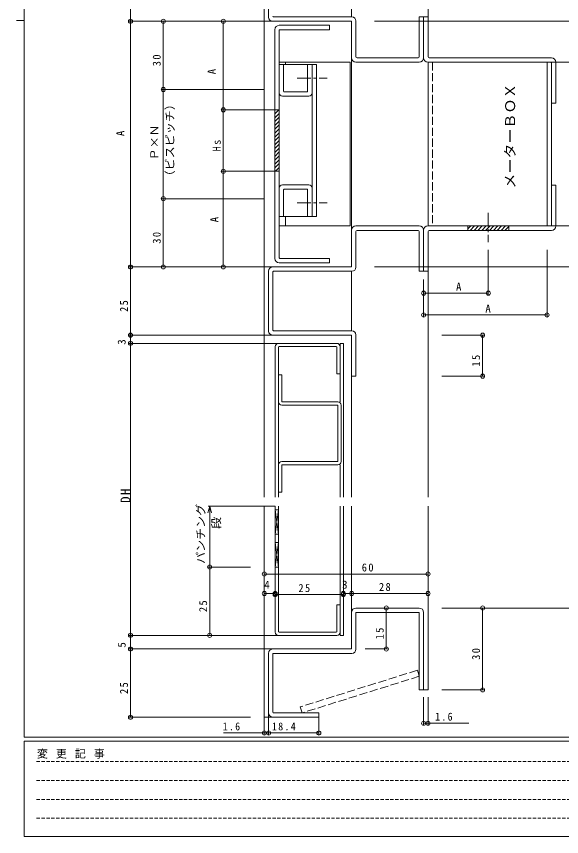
# Model space of a CAD drawing. Units: millimetres on the paper. Extents: x -420 to 373, y -297 to 267.
# Drawn here: x -420.5 to -220.7, y -297 to 3.4 of the extents above; entities that cross this region are included whole.
import ezdxf
from ezdxf.enums import TextEntityAlignment as Align

# ---------------------------------------------------------------- set-up
doc = ezdxf.new("R2010")
doc.units = ezdxf.units.MM
for name, pattern in [('CHAIN1', [8, 5, -1, 1, -1]), ('DASHED1', [1.8, 1.2, -0.6]), ('DASHED3', [4, 3, -1])]:
    doc.linetypes.add(name, pattern=pattern)
for name, color, linetype, lineweight in [('0-1_USER1', 6, 'Continuous', 9), ('0-2_YKK_ZWAK', 7, 'Continuous', 9), ('0-6_YKK_13', 4, 'DASHED3', 9), ('0-7_YKK_D', 7, 'Continuous', 9), ('0-8_YKK_A1', 2, 'Continuous', 9)]:
    doc.layers.add(name, color=color, linetype=linetype, lineweight=lineweight)
doc.styles.add('ＭＳ ゴシック', font='')
doc.styles.get('ＭＳ ゴシック').set_extended_font_data('MS Gothic')

msp = doc.modelspace()

# ---------------------------------------------------------------- linework, layer by layer
at = {"layer": '0-1_USER1'}
for p, q in [((-378.685, 26.66), (-378.685, 1.66)), ((-334.685, 1.66), (-379.185, 1.66)), ((-326.585, 1.66), (-379.185, 1.66)), ((-378.685, 1.66), (-378.685, -88.34)), ((-334.685, 1.66), (-367.185, 1.66)), ((-366.685, 1.66), (-366.685, -23.34)), ((-334.685, 1.66), (-345.185, 1.66)), ((-344.685, 1.66), (-344.685, -30.801)), ((-289.331, 1.66), (-207.385, 1.66)), ((-224.685, -13.34), (-207.385, -13.34)), ((-361.576, -23.34), (-367.185, -23.34)), ((-329.685, -23.34), (-367.185, -23.34)), ((-366.685, -23.34), (-366.685, -63.34)), ((-334.685, -30.801), (-345.185, -30.801)), ((-325.785, -30.801), (-345.185, -30.801)), ((-344.685, -30.801), (-344.685, -53.301)), ((-334.685, -53.301), (-345.185, -53.301)), ((-325.785, -53.301), (-345.185, -53.301)), ((-344.685, -53.301), (-344.685, -88.34)), ((-361.576, -63.34), (-367.185, -63.34)), ((-329.685, -63.34), (-367.185, -63.34)), ((-366.685, -63.34), (-366.685, -88.34)), ((-224.685, -73.34), (-207.385, -73.34)), ((-247.591, -82.089), (-247.591, -98.44)), ((-226.085, -82.089), (-226.085, -106.44)), ((-334.685, -88.34), (-379.185, -88.34)), ((-326.585, -88.34), (-379.185, -88.34)), ((-378.685, -88.34), (-378.685, -113.34)), ((-334.685, -88.34), (-367.185, -88.34)), ((-334.685, -88.34), (-345.185, -88.34)), ((-289.331, -88.34), (-207.385, -88.34)), ((-271.285, -92.971), (-271.285, -98.44)), ((-271.285, -92.971), (-271.285, -106.44)), ((-271.285, -97.94), (-247.591, -97.94)), ((-271.285, -105.94), (-226.085, -105.94)), ((-334.685, -113.34), (-379.185, -113.34)), ((-326.585, -113.34), (-379.185, -113.34)), ((-378.685, -113.34), (-378.685, -116.34)), ((-264.685, -113.34), (-249.185, -113.34)), ((-249.685, -113.34), (-249.685, -128.34)), ((-334.685, -116.34), (-379.185, -116.34)), ((-324.485, -116.34), (-379.185, -116.34)), ((-378.685, -116.34), (-378.685, -223.283)), ((-264.685, -128.34), (-249.185, -128.34)), ((-325.685, -175.981), (-350.185, -175.981)), ((-349.685, -175.981), (-349.685, -178.476)), ((-329.685, -175.981), (-329.685, -201.326)), ((-329.685, -175.981), (-329.685, -208.463)), ((-269.685, -175.981), (-269.685, -208.463)), ((-269.685, -175.981), (-269.685, -201.326)), ((-349.685, -198.283), (-349.685, -178.476)), ((-334.685, -198.283), (-350.185, -198.283)), ((-335.085, -198.283), (-350.185, -198.283)), ((-349.685, -223.283), (-349.685, -198.283)), ((-329.685, -200.826), (-269.685, -200.826)), ((-329.685, -207.963), (-325.685, -207.963)), ((-325.685, -222.083), (-325.685, -207.463)), ((-325.685, -222.083), (-325.685, -207.863)), ((-325.685, -208.363), (-300.685, -208.363)), ((-300.685, -223.283), (-300.685, -207.463)), ((-300.685, -223.283), (-300.685, -207.863)), ((-300.685, -207.963), (-297.685, -207.963)), ((-297.685, -214.883), (-297.685, -207.463)), ((-297.685, -214.883), (-297.685, -207.463)), ((-297.685, -207.963), (-269.685, -207.963)), ((-296.085, -213.283), (-284.475, -213.283)), ((-284.975, -213.283), (-284.975, -228.283)), ((-264.685, -213.283), (-179.185, -213.283)), ((-264.685, -213.283), (-249.185, -213.283)), ((-249.685, -243.283), (-249.685, -213.283)), ((-334.685, -223.283), (-379.185, -223.283)), ((-324.485, -223.283), (-379.185, -223.283)), ((-378.685, -223.283), (-378.685, -228.283)), ((-334.685, -223.283), (-350.185, -223.283)), ((-334.685, -228.283), (-379.185, -228.283)), ((-326.485, -228.283), (-379.185, -228.283)), ((-378.685, -228.283), (-378.685, -253.283)), ((-292.69, -228.283), (-284.475, -228.283)), ((-264.685, -243.283), (-249.185, -243.283)), ((-271.285, -245.955), (-271.285, -255.98)), ((-269.685, -245.955), (-269.685, -255.98)), ((-329.685, -252.045), (-329.685, -259.545)), ((-328.085, -252.045), (-328.085, -259.545)), ((-328.085, -252.045), (-328.085, -259.545)), ((-309.685, -252.045), (-309.685, -259.545)), ((-334.685, -253.283), (-379.185, -253.283)), ((-269.685, -255.48), (-271.285, -255.48)), ((-254.785, -255.48), (-269.685, -255.48)), ((-344.585, -259.045), (-329.685, -259.045)), ((-329.685, -259.045), (-328.085, -259.045)), ((-328.085, -259.045), (-309.685, -259.045))]:
    msp.add_line(p, q, dxfattribs=at)
msp.add_lwpolyline([(-350.331, -178.391), (-349.685, -175.981), (-349.039, -178.391)], dxfattribs=at)
for centre in [(-378.685, 1.66), (-366.685, 1.66), (-344.685, 1.66), (-366.685, -23.34), (-344.685, -30.801), (-344.685, -53.301), (-366.685, -63.34), (-378.685, -88.34), (-366.685, -88.34), (-344.685, -88.34), (-271.285, -97.94), (-247.591, -97.94), (-271.285, -105.94), (-226.085, -105.94), (-378.685, -113.34), (-249.685, -113.34), (-378.685, -116.34), (-249.685, -128.34), (-349.685, -198.283), (-329.685, -200.826), (-269.685, -200.826), (-329.685, -207.963), (-325.685, -207.963), (-300.685, -207.963), (-297.685, -207.963), (-297.685, -207.963), (-269.685, -207.963), (-325.685, -208.363), (-300.685, -208.363), (-284.975, -213.283), (-249.685, -213.283), (-378.685, -223.283), (-349.685, -223.283), (-378.685, -228.283), (-284.975, -228.283), (-249.685, -243.283), (-378.685, -253.283), (-271.285, -255.48), (-269.685, -255.48), (-329.685, -259.045), (-328.085, -259.045), (-309.685, -259.045)]:
    msp.add_circle(centre, 0.75, dxfattribs=at)
at = {"layer": '0-2_YKK_ZWAK'}
for p, q in [((-417.7, -260.6), (-417.7, 264.4)), ((-420.5, 1.9), (-417.7, 1.9)), ((352.3, -260.6), (-417.7, -260.6)), ((-417.7, -297), (-417.7, -262)), ((314.5, -262), (-417.7, -262)), ((-417.7, -297), (314.5, -297))]:
    msp.add_line(p, q, dxfattribs=at)
at = {"layer": '0-2_YKK_ZWAK', "linetype": 'DASHED1'}
for p, q in [((-413.101, -269.512), (-164.909, -269.512)), ((-413.101, -276.441), (-164.909, -276.441)), ((-413.101, -283.37), (-164.909, -283.37)), ((-413.101, -290.298), (-164.909, -290.298))]:
    msp.add_line(p, q, dxfattribs=at)
at = {"layer": '0-6_YKK_13'}
for p, q in [((-273.57, -236.087), (-316.528, -249.487)), ((-273.57, -236.087), (-272.885, -238.283)), ((-272.885, -238.283), (-315.843, -251.683)), ((-316.528, -249.487), (-315.843, -251.683))]:
    msp.add_line(p, q, dxfattribs=at)
at = {"layer": '0-7_YKK_D'}
for p, q in [((-328.085, 25.16), (-328.085, 3.16)), ((-297.585, 3.26), (-326.285, 3.26)), ((-271.285, 3.26), (-272.885, 3.26)), ((-272.885, 3.26), (-272.885, -11.34)), ((-271.285, 3.26), (-269.685, 3.26)), ((-271.285, 3.26), (-271.285, -11.74)), ((-271.285, 3.26), (-271.285, -11.74)), ((-271.285, 3.26), (-271.285, -11.74)), ((-269.685, 3.26), (-269.685, -11.34)), ((-297.885, 1.66), (-326.585, 1.66)), ((-324.185, 0.16), (-305.785, 0.16)), ((-305.785, 0.16), (-305.785, -1.44)), ((-297.685, 1.46), (-297.685, -11.74)), ((-296.085, 1.76), (-296.085, -11.34)), ((-325.785, -1.44), (-325.785, -85.24)), ((-324.185, -1.64), (-324.185, -85.04)), ((-323.985, -1.44), (-305.785, -1.44)), ((-295.685, -11.74), (-273.285, -11.74)), ((-224.485, -11.74), (-269.285, -11.74)), ((-324.185, -13.34), (-298.185, -13.34)), ((-324.185, -14.201), (-322.585, -14.201)), ((-322.585, -14.201), (-313.785, -14.201)), ((-322.585, -24.001), (-322.585, -14.201)), ((-321.885, -13.34), (-321.885, -14.201)), ((-313.785, -14.201), (-312.185, -14.201)), ((-313.785, -24.001), (-313.785, -14.201)), ((-312.185, -14.201), (-310.585, -14.201)), ((-312.185, -69.901), (-312.185, -14.201)), ((-310.585, -69.901), (-310.585, -14.201)), ((-298.185, -13.34), (-298.185, -73.34)), ((-272.885, -13.34), (-296.085, -13.34)), ((-269.685, -13.34), (-269.685, -73.34)), ((-224.685, -13.34), (-269.685, -13.34)), ((-226.085, -13.34), (-226.085, -73.34)), ((-224.485, -28.34), (-224.485, -13.54)), ((-222.885, -28.34), (-222.885, -13.34)), ((-322.985, -25.801), (-313.385, -25.801)), ((-322.385, -24.201), (-313.985, -24.201)), ((-222.885, -28.34), (-224.485, -28.34)), ((-224.485, -28.34), (-224.485, -58.34)), ((-325.785, -30.801), (-324.185, -30.801)), ((-325.785, -32.273), (-324.312, -30.801)), ((-325.785, -33.687), (-324.185, -32.087)), ((-325.785, -35.102), (-324.185, -33.501)), ((-325.785, -36.516), (-324.185, -34.916)), ((-325.785, -37.93), (-324.185, -36.33)), ((-325.785, -39.344), (-324.185, -37.744)), ((-325.785, -40.758), (-324.185, -39.158)), ((-325.785, -42.173), (-324.185, -40.573)), ((-325.785, -43.587), (-324.185, -41.987)), ((-325.785, -45.001), (-324.185, -43.401)), ((-325.785, -46.415), (-324.185, -44.815)), ((-325.785, -47.829), (-324.185, -46.229)), ((-325.785, -49.244), (-324.185, -47.644)), ((-325.785, -50.658), (-324.185, -49.058)), ((-325.785, -52.072), (-324.185, -50.472)), ((-325.785, -53.301), (-324.185, -53.301)), ((-325.599, -53.301), (-324.185, -51.886)), ((-322.985, -58.301), (-313.385, -58.301)), ((-322.385, -59.901), (-313.985, -59.901)), ((-222.885, -58.34), (-224.485, -58.34)), ((-224.485, -58.34), (-224.485, -73.14)), ((-222.885, -58.34), (-222.885, -73.34)), ((-322.585, -69.901), (-322.585, -60.101)), ((-313.785, -60.101), (-313.785, -69.901)), ((-324.185, -69.901), (-322.585, -69.901)), ((-322.585, -69.901), (-313.785, -69.901)), ((-321.885, -69.901), (-321.885, -73.34)), ((-313.785, -69.901), (-312.185, -69.901)), ((-312.185, -69.901), (-310.585, -69.901)), ((-298.185, -73.34), (-324.185, -73.34)), ((-297.685, -88.14), (-297.685, -74.94)), ((-272.885, -73.34), (-296.085, -73.34)), ((-295.685, -74.94), (-273.285, -74.94)), ((-271.285, -89.94), (-271.285, -74.94)), ((-271.285, -89.94), (-271.285, -74.94)), ((-271.285, -89.94), (-271.285, -74.94)), ((-224.685, -73.34), (-269.685, -73.34)), ((-224.485, -74.94), (-269.285, -74.94)), ((-255.091, -74.384), (-254.047, -73.34)), ((-254.233, -74.94), (-252.633, -73.34)), ((-252.819, -74.94), (-251.219, -73.34)), ((-251.404, -74.94), (-249.804, -73.34)), ((-249.99, -74.94), (-248.39, -73.34)), ((-248.576, -74.94), (-246.976, -73.34)), ((-247.162, -74.94), (-245.562, -73.34)), ((-245.747, -74.94), (-244.147, -73.34)), ((-244.333, -74.94), (-242.733, -73.34)), ((-242.919, -74.94), (-241.319, -73.34)), ((-241.505, -74.94), (-240.091, -73.526)), ((-296.085, -88.44), (-296.085, -75.34)), ((-272.885, -89.94), (-272.885, -75.34)), ((-269.685, -89.94), (-269.685, -75.34)), ((-324.185, -86.84), (-305.785, -86.84)), ((-305.785, -85.24), (-323.985, -85.24)), ((-305.785, -85.24), (-305.785, -86.84)), ((-328.085, -89.84), (-328.085, -111.84)), ((-297.885, -88.34), (-326.585, -88.34)), ((-297.585, -89.94), (-326.285, -89.94)), ((-271.285, -89.94), (-272.885, -89.94)), ((-271.285, -89.94), (-269.685, -89.94)), ((-326.485, -90.14), (-326.485, -111.54)), ((-297.885, -113.34), (-326.585, -113.34)), ((-297.585, -111.74), (-326.285, -111.74)), ((-297.685, -113.54), (-297.685, -128.34)), ((-296.085, -113.24), (-296.085, -128.34)), ((-324.485, -116.34), (-303.085, -116.34)), ((-301.885, -116.34), (-300.685, -116.34)), ((-301.885, -137.803), (-301.885, -116.34)), ((-300.685, -116.34), (-300.685, -172.674)), ((-325.685, -117.54), (-325.685, -172.674)), ((-324.485, -172.674), (-324.485, -117.74)), ((-324.285, -117.54), (-303.285, -117.54)), ((-303.085, -127.54), (-303.085, -117.74)), ((-301.885, -127.54), (-301.885, -117.54)), ((-324.485, -127.803), (-324.485, -137.803)), ((-323.285, -127.803), (-324.485, -127.803)), ((-323.285, -127.803), (-323.285, -137.603)), ((-301.885, -127.54), (-303.085, -127.54)), ((-296.085, -128.34), (-297.685, -128.34)), ((-302.685, -137.803), (-323.085, -137.803)), ((-302.885, -139.003), (-323.285, -139.003)), ((-302.685, -159.403), (-302.685, -139.203)), ((-301.485, -159.603), (-301.485, -139.003)), ((-324.485, -160.803), (-324.485, -170.803)), ((-323.285, -159.603), (-302.885, -159.603)), ((-323.285, -161.003), (-323.285, -170.803)), ((-323.085, -160.803), (-302.685, -160.803)), ((-301.885, -172.674), (-301.885, -160.803)), ((-324.485, -170.803), (-323.285, -170.803)), ((-325.685, -222.083), (-325.685, -175.981)), ((-324.485, -175.981), (-324.485, -221.883)), ((-301.885, -175.981), (-301.885, -223.283)), ((-300.685, -223.283), (-300.685, -175.981)), ((-325.685, -177.283), (-324.485, -177.283)), ((-325.685, -177.283), (-325.685, -186.283)), ((-324.485, -177.283), (-324.485, -186.283)), ((-325.685, -186.283), (-324.485, -186.283)), ((-325.685, -189.283), (-324.485, -189.283)), ((-325.685, -189.283), (-325.685, -198.283)), ((-324.485, -189.283), (-324.485, -198.283)), ((-325.685, -198.283), (-324.485, -198.283)), ((-301.885, -212.083), (-303.085, -212.083)), ((-303.085, -212.083), (-303.085, -221.883)), ((-301.885, -212.083), (-301.885, -222.083)), ((-272.885, -213.283), (-296.085, -213.283)), ((-297.685, -228.083), (-297.685, -214.883)), ((-296.085, -228.383), (-296.085, -215.083)), ((-273.085, -214.883), (-295.885, -214.883)), ((-272.885, -243.283), (-272.885, -215.083)), ((-271.285, -243.283), (-271.285, -214.883)), ((-324.285, -222.083), (-303.285, -222.083)), ((-324.485, -223.283), (-303.085, -223.283)), ((-301.885, -223.283), (-300.685, -223.283)), ((-297.885, -228.283), (-326.485, -228.283)), ((-328.085, -251.683), (-328.085, -229.883)), ((-326.485, -251.483), (-326.485, -230.083)), ((-297.585, -229.883), (-326.285, -229.883)), ((-271.285, -243.283), (-272.885, -243.283)), ((-309.685, -251.683), (-326.285, -251.683)), ((-309.685, -253.283), (-309.685, -251.683)), ((-309.685, -253.283), (-326.485, -253.283))]:
    msp.add_line(p, q, dxfattribs=at)
at = {"layer": '0-7_YKK_D', "linetype": 'DASHED3'}
for p, q in [((-268.085, -13.34), (-268.085, -73.34)), ((-255.091, -73.34), (-255.091, -74.94)), ((-240.091, -73.34), (-240.091, -74.94))]:
    msp.add_line(p, q, dxfattribs=at)
at = {"layer": '0-7_YKK_D', "linetype": 'CHAIN1'}
for p, q in [((-317.629, -19.201), (-306.643, -19.201)), ((-317.629, -64.901), (-306.643, -64.901)), ((-247.591, -68.545), (-247.591, -79.258))]:
    msp.add_line(p, q, dxfattribs=at)
at = {"layer": '0-7_YKK_D'}
for points in [[(-325.685, -177.283), (-324.485, -177.283), (-325.685, -186.283), (-324.485, -186.283)], [(-325.685, -189.283), (-324.485, -189.283), (-325.685, -198.283), (-324.485, -198.283)]]:
    msp.add_lwpolyline(points, close=True, dxfattribs=at)
for centre, radius, start, end in [((-326.585, 3.16), 1.5, 180, 270), ((-326.285, 3.46), 0.2, 180, 270), ((-297.585, 1.76), 1.5, 0, 90), ((-324.185, -1.44), 1.6, 90, 180), ((-297.885, 1.46), 0.2, 0, 90), ((-323.985, -1.64), 0.2, 90, 180), ((-296.085, -11.74), 1.6, 180, 270), ((-295.685, -11.34), 0.4, 180, 270), ((-273.285, -11.34), 0.4, 270, 0), ((-272.885, -11.74), 1.6, 270, 0), ((-269.685, -11.74), 1.6, 180, 270), ((-269.285, -11.34), 0.4, 180, 270), ((-224.485, -13.34), 1.6, 0, 90), ((-224.685, -13.54), 0.2, 0, 90), ((-224.685, -13.54), 0.2, 0, 90), ((-322.385, -24.001), 0.2, 180, 270), ((-313.985, -24.001), 0.2, 270, 0), ((-322.985, -24.601), 1.2, 180, 270), ((-313.385, -24.601), 1.2, 270, 0), ((-322.985, -59.501), 1.2, 90, 180), ((-322.385, -60.101), 0.2, 90, 180), ((-313.985, -60.101), 0.2, 0, 90), ((-313.385, -59.501), 1.2, 0, 90), ((-296.085, -74.94), 1.6, 90, 180), ((-295.685, -75.34), 0.4, 90, 180), ((-273.285, -75.34), 0.4, 0, 90), ((-272.885, -74.94), 1.6, 0, 90), ((-269.685, -74.94), 1.6, 90, 180), ((-269.285, -75.34), 0.4, 90, 180), ((-224.685, -73.14), 0.2, 270, 0), ((-224.685, -73.14), 0.2, 270, 0), ((-224.485, -73.34), 1.6, 270, 0), ((-324.185, -85.24), 1.6, 180, 270), ((-323.985, -85.04), 0.2, 180, 270), ((-326.585, -89.84), 1.5, 90, 180), ((-326.285, -90.14), 0.2, 90, 180), ((-297.885, -88.14), 0.2, 270, 0), ((-297.585, -88.44), 1.5, 270, 0), ((-326.585, -111.84), 1.5, 180, 270), ((-326.285, -111.54), 0.2, 180, 270), ((-297.885, -113.54), 0.2, 0, 90), ((-297.585, -113.24), 1.5, 0, 90), ((-324.485, -117.54), 1.2, 90, 180), ((-303.085, -117.54), 1.2, 0, 90), ((-324.285, -117.74), 0.2, 90, 180), ((-303.285, -117.74), 0.2, 0, 90), ((-323.285, -137.803), 1.2, 180, 270), ((-323.085, -137.603), 0.2, 180, 270), ((-302.685, -139.003), 1.2, 0, 90), ((-302.885, -139.203), 0.2, 0, 90), ((-323.285, -160.803), 1.2, 90, 180), ((-323.085, -161.003), 0.2, 90, 180), ((-302.885, -159.403), 0.2, 270, 0), ((-302.685, -159.603), 1.2, 270, 0), ((-296.085, -214.883), 1.6, 90, 180), ((-272.885, -214.883), 1.6, 0, 90), ((-295.885, -215.083), 0.2, 90, 180), ((-273.085, -215.083), 0.2, 0, 90), ((-324.485, -222.083), 1.2, 180, 270), ((-324.285, -221.883), 0.2, 180, 270), ((-303.285, -221.883), 0.2, 270, 0), ((-303.085, -222.083), 1.2, 270, 0), ((-326.485, -229.883), 1.6, 90, 180), ((-297.885, -228.083), 0.2, 270, 0), ((-326.285, -230.083), 0.2, 90, 180), ((-297.585, -228.383), 1.5, 270, 0), ((-326.485, -251.683), 1.6, 180, 270), ((-326.285, -251.483), 0.2, 180, 270)]:
    msp.add_arc(centre, radius, start, end, dxfattribs=at)
at = {"layer": '0-8_YKK_A1'}
for p, q in [((-329.685, 204.478), (-329.685, -172.674)), ((-269.685, 204.478), (-269.685, 3.26)), ((-297.685, 25.06), (-297.685, 3.257)), ((-297.685, -11.74), (-297.685, -74.94)), ((-297.685, -89.94), (-297.685, -111.74)), ((-269.685, -89.94), (-269.685, -172.674)), ((-297.685, -128.34), (-297.685, -172.674)), ((-329.685, -253.283), (-329.685, -175.981)), ((-297.685, -214.883), (-297.685, -175.981)), ((-269.685, -243.283), (-269.685, -175.981)), ((-269.685, -243.283), (-271.285, -243.283)), ((-326.585, -253.283), (-329.685, -253.283))]:
    msp.add_line(p, q, dxfattribs=at)

# ---------------------------------------------------------------- texts
at = {"layer": '0-1_USER1', "color": 7, "style": 'ＭＳ ゴシック'}
for s, p in [('A', (-346.58, -17.776)), ('A', (-380.071, -40.406)), ('A', (-345.636, -71.993)), ('3', (-379.585, -116.822)), ('5', (-379.585, -227.764))]:
    msp.add_text(s, height=2.933, rotation=90, dxfattribs=at).set_placement(p, align=Align.BOTTOM_LEFT)
at = {"layer": '0-1_USER1', "color": 7, "style": 'ＭＳ ゴシック', "width": 1.1}
for s, p in [('（ビスピッチ）', (-361.885, -57.322)), ('Ｐ×Ｎ', (-367.585, -49.322)), ('パンチング', (-350.585, -197.114)), ('\u3000\u3000段', (-344.885, -193.114))]:
    msp.add_text(s, height=2.933, rotation=90, dxfattribs=at).set_placement(p, align=Align.BOTTOM_LEFT)
at = {"layer": '0-1_USER1', "color": 7, "style": 'ＭＳ ゴシック'}
for s, p in [('A', (-259.438, -97.94)), ('A', (-248.685, -105.94)), ('4', (-329.667, -207.063)), ('3', (-301.167, -207.063))]:
    msp.add_text(s, height=2.933, dxfattribs=at).set_placement(p, align=Align.BOTTOM_LEFT)
at = {"layer": '0-1_USER1', "color": 7, "char_height": 2.933, "attachment_point": 7, "rotation": 90, "style": 'ＭＳ ゴシック'}
for s, insert in [('\\T1.27;\\W0.95;30', (-367.585, -14.822)), ('\\T1.27;\\W0.95;Hs', (-345.585, -46.032)), ('\\T1.27;\\W0.95;30', (-367.585, -79.822)), ('\\T1.27;\\W0.95;25', (-379.585, -104.822)), ('\\T1.27;\\W0.95;15', (-250.585, -124.822)), ('\\T1.27;\\W0.95;25', (-350.585, -214.764)), ('\\T1.27;\\W0.95;15', (-285.875, -224.764)), ('\\T1.27;\\W0.95;30', (-250.585, -232.264)), ('\\T1.27;\\W0.95;25', (-379.585, -244.764))]:
    msp.add_mtext(s, dxfattribs=dict(at, insert=insert))
at = {"layer": '0-1_USER1', "color": 3, "insert": (-378.685, -174.775), "char_height": 3.666, "attachment_point": 7, "rotation": 90, "style": 'ＭＳ ゴシック'}
msp.add_mtext('\\T1.21;\\W0.95;DH', dxfattribs=at)
at = {"layer": '0-1_USER1', "color": 7, "char_height": 2.933, "attachment_point": 7, "style": 'ＭＳ ゴシック'}
for s, insert in [('\\T1.27;\\W0.95;60', (-293.949, -199.926)), ('\\T1.27;\\W0.95;28', (-287.667, -207.063)), ('\\T1.27;\\W0.95;25', (-317.167, -207.463)), ('\\T1.27;\\W0.9;1.6', (-267.067, -254.58)), ('\\T1.27;\\W0.9;1.6', (-344.897, -258.145)), ('\\T1.28;\\W0.9;18.4', (-326.867, -258.145))]:
    msp.add_mtext(s, dxfattribs=dict(at, insert=insert))
at = {"layer": '0-2_YKK_ZWAK', "insert": (-412.986, -268.447), "char_height": 2.933, "attachment_point": 7, "style": 'ＭＳ ゴシック'}
msp.add_mtext('\\T1.16;変\\~更\\~記\\~事', dxfattribs=at)
at = {"layer": '0-7_YKK_D', "color": 3, "style": 'ＭＳ ゴシック', "width": 1.1}
msp.add_text('メーターＢＯＸ', height=3.666, rotation=90, dxfattribs=at).set_placement((-236.658, -59.649), align=Align.BOTTOM_LEFT)

doc.saveas('drawing.dxf')
